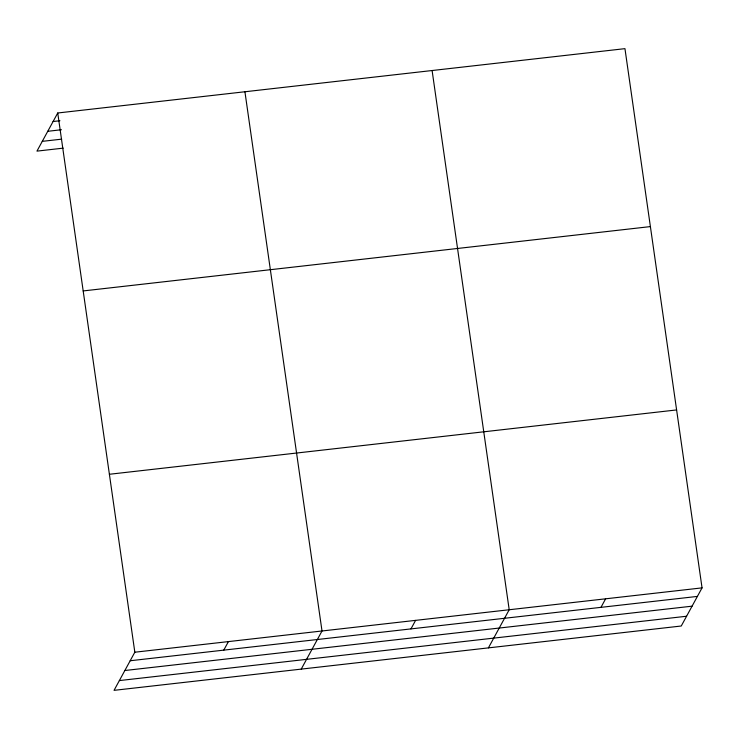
<?xml version="1.0" encoding="UTF-8"?>
<svg xmlns="http://www.w3.org/2000/svg" width="739" height="739" viewBox="0 0 739 739"><rect width="100%" height="100%" fill="white"/><g stroke="black" fill="none" stroke-linecap="round" stroke-linejoin="round"><path stroke-width="1.11" d="M57.744 112.993L134.831 652.214L114.046 690.346L681.256 626.007L702.05 587.874L624.954 48.654L57.744 112.993L36.95 151.125L63.203 148.142M223.769 650.135L228.425 641.6M301.226 669.118L322.01 630.986L244.923 91.756M410.958 628.898L415.604 620.372M488.405 647.881L509.199 609.749L432.103 70.528M600.973 607.347L605.62 598.812M53.088 121.519L59.933 120.743M47.767 131.293L61.457 129.741M42.28 141.352L61.679 139.154M83.184 290.935L650.394 226.596M109.39 474.272L676.61 409.933M134.831 652.214L702.05 587.874M130.184 660.749L697.404 596.41M124.854 670.513L692.073 606.174M119.367 680.582L686.586 616.243"/></g></svg>
